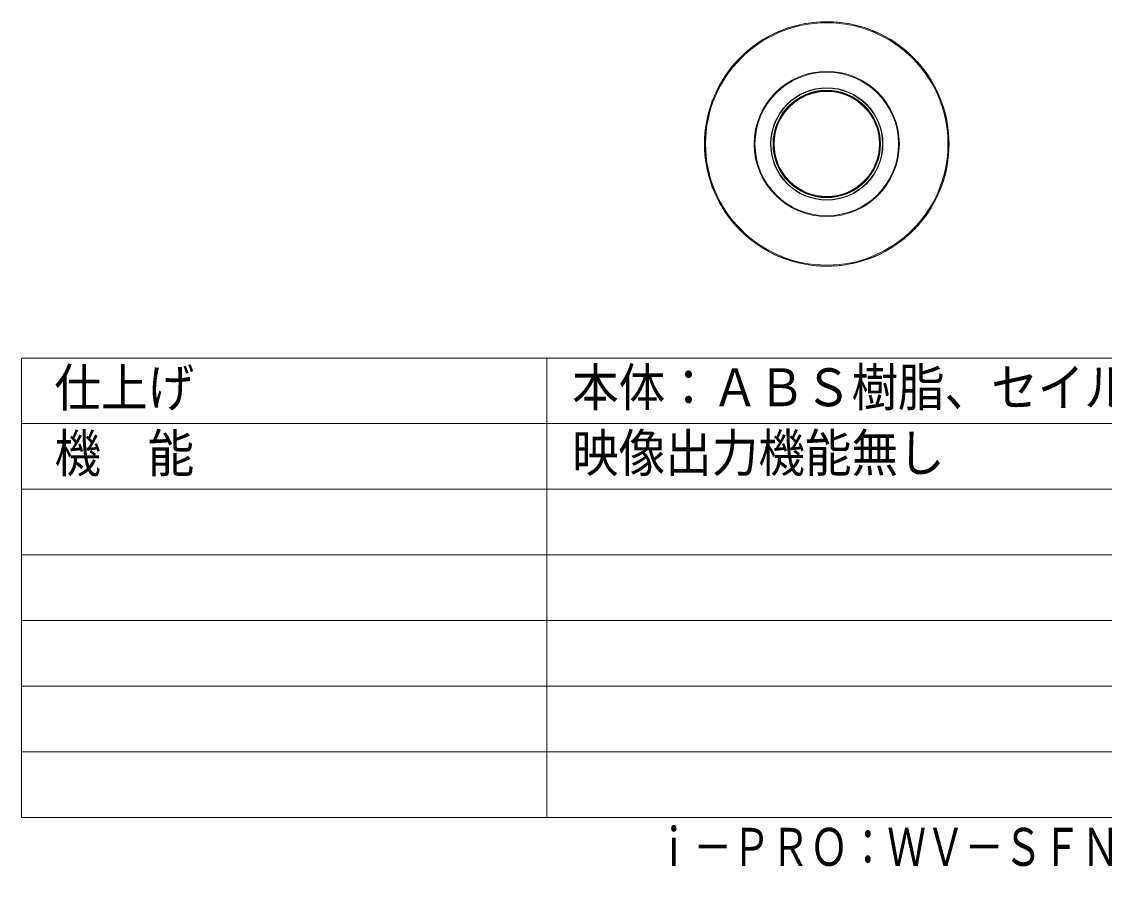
# Model space of a CAD drawing. Units: millimetres on the paper. Extents: x -63 to 65, y -59 to 59.
# Drawn here: x -62.5 to 20, y -59 to 6 of the extents above; entities that cross this region are included whole.
import ezdxf
from ezdxf.enums import TextEntityAlignment as Align

# ---------------------------------------------------------------- set-up
doc = ezdxf.new("R2010")
doc.units = ezdxf.units.MM
doc.layers.add('0-2_WAKU', color=4, linetype='Continuous', lineweight=9)
doc.layers.add('0-4_GAIKEI', color=4, linetype='Continuous', lineweight=9)
doc.layers.add('0-3_MOJI1', color=7, linetype='Continuous')
doc.layers.add('0-5_相当品', color=4, linetype='Continuous')
doc.styles.add('ＭＳ ゴシック', font='')
doc.styles.get('ＭＳ ゴシック').set_extended_font_data('MS Gothic')

msp = doc.modelspace()

# ---------------------------------------------------------------- linework, layer by layer
at = {"layer": '0-2_WAKU', "color": 3}
for p, q in [((-62.507, -19.592), (62.493, -19.592)), ((-62.507, -19.592), (-62.507, -54.592)), ((-22.507, -19.592), (-22.507, -54.592)), ((-62.507, -54.592), (62.493, -54.592))]:
    msp.add_line(p, q, dxfattribs=at)
at = {"layer": '0-2_WAKU'}
for p, q in [((-62.507, -24.592), (62.493, -24.592)), ((-62.507, -29.592), (62.493, -29.592)), ((-62.507, -34.592), (62.493, -34.592)), ((62.493, -39.592), (-62.507, -39.592)), ((62.493, -44.592), (-62.507, -44.592)), ((62.493, -49.592), (-62.507, -49.592))]:
    msp.add_line(p, q, dxfattribs=at)
at = {"layer": '0-4_GAIKEI', "color": 7}
for p, q in [((-7.401, 3.648), (-7.405, 3.651)), ((5.043, 3.648), (5.047, 3.651)), ((-8.109, 2.94), (-8.112, 2.944)), ((5.75, 2.94), (5.754, 2.944)), ((-8.109, -9.504), (-8.112, -9.508)), ((5.75, -9.504), (5.754, -9.508)), ((-7.401, -10.211), (-7.405, -10.215)), ((5.043, -10.211), (5.047, -10.215))]:
    msp.add_line(p, q, dxfattribs=at)
at = {"layer": '0-4_GAIKEI'}
for radius in [9.304, 9.234, 5.53, 5.469, 4.28, 4.093, 4.056, 4.05, 4.044, 4.024, 4.009]:
    msp.add_circle((-1.179, -3.282), radius, dxfattribs=at)
at = {"layer": '0-4_GAIKEI', "color": 7}
for radius, start, end in [(9.318, 48.07583, 131.92416), (9.313, 131.92244, 138.07756), (9.313, 41.92244, 48.07756), (9.318, 138.07583, 221.92412), (9.318, 318.07585, 41.92417), (9.313, 221.92244, 228.07757), (9.313, 311.92244, 318.07757), (9.318, 228.07584, 311.92417)]:
    msp.add_arc((-1.179, -3.282), radius, start, end, dxfattribs=at)
at = {"layer": '0-4_GAIKEI'}
msp.add_arc((-1.179, -3.282), 4.25, 90, 89.99991, dxfattribs=at)

# ---------------------------------------------------------------- texts
at = {"layer": '0-3_MOJI1', "style": 'ＭＳ ゴシック', "width": 0.9}
for s, p in [('仕上げ', (-60.007, -24.16)), ('本体：ＡＢＳ樹脂、セイルホワイト色', (-20.576, -24.132)), ('機\u3000能', (-60.007, -29.16)), ('映像出力機能無し', (-20.576, -29.132))]:
    msp.add_text(s, height=2.889, dxfattribs=at).set_placement(p, align=Align.BOTTOM_LEFT)
at = {"layer": '0-5_相当品', "style": 'ＭＳ ゴシック', "width": 0.75}
msp.add_text('ｉ－ＰＲＯ：ＷＶ－ＳＦＮＤ３１１ＵＸ＋ＷＶ－Ｑ１７４Ｂ', height=2.889, dxfattribs=at).set_placement((-14.307, -59.147), align=Align.BOTTOM_LEFT)

doc.saveas('drawing.dxf')
